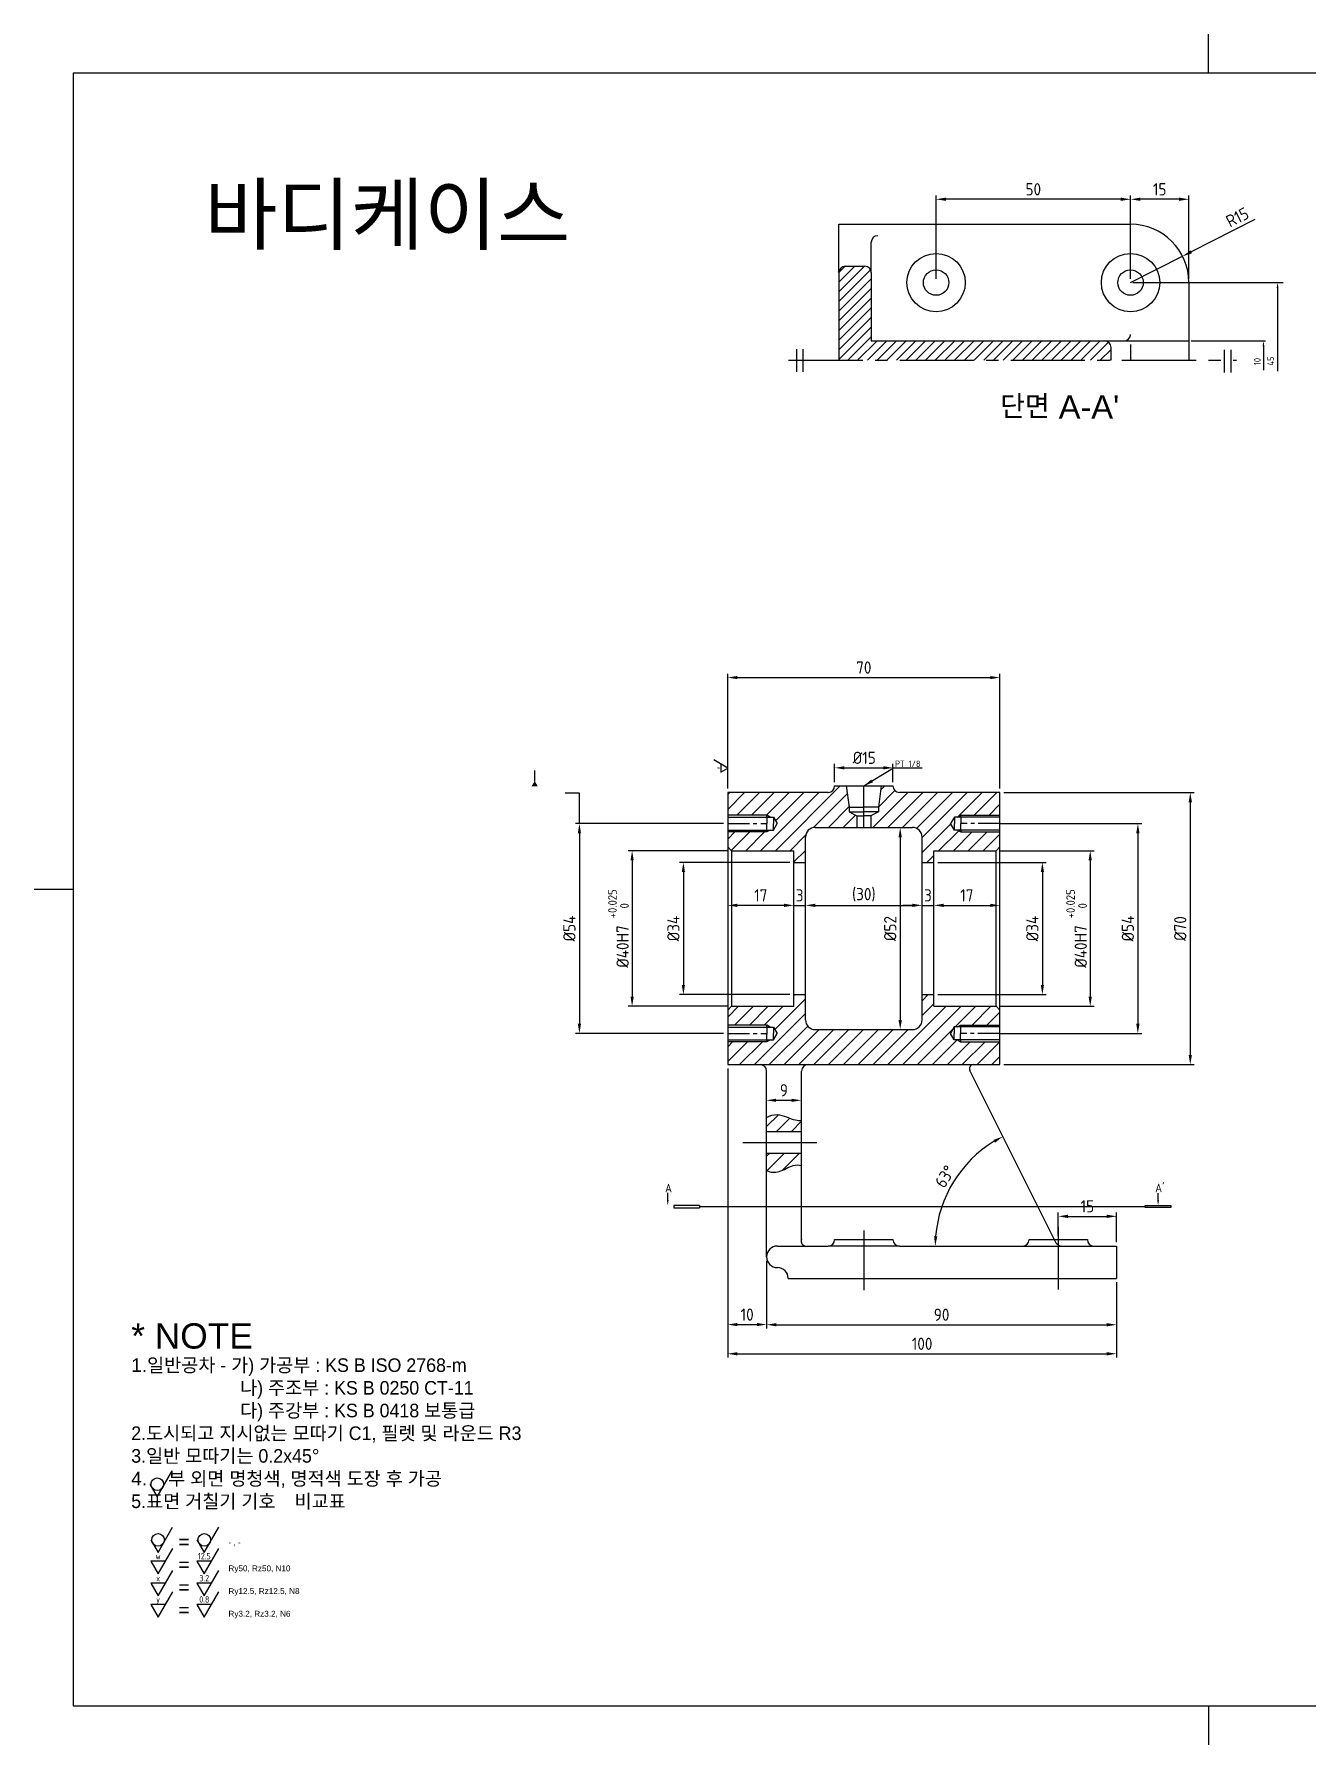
# Model space of a CAD drawing. Header units: millimetres. Extents: x 0 to 1832, y -442 to 895.
# Drawn here: x 0 to 327.3, y 0 to 440 of the extents above; entities that cross this region are included whole.
import ezdxf
from ezdxf.enums import TextEntityAlignment as Align

# ---------------------------------------------------------------- set-up
doc = ezdxf.new("R2010")
doc.units = ezdxf.units.MM
doc.linetypes.add('CENTER', pattern=[50.8, 31.75, -6.35, 6.35, -6.35])
doc.linetypes.add('CENTER2', pattern=[28.575, 19.05, -3.175, 3.175, -3.175])
for name, color, linetype in [('1점쇄선', 1, 'CENTER'), ('가는선', 1, 'Continuous'), ('문자', 2, 'Continuous'), ('외형선', 3, 'Continuous'), ('윤곽선', 4, 'Continuous'), ('중심선', 1, 'CENTER2'), ('치수문자', 2, 'Continuous')]:
    doc.layers.add(name, color=color, linetype=linetype)
doc.styles.add('Annotative', font='arial.ttf')
doc.styles.get("Standard").update_dxf_attribs({"font": 'ISOCP.SHX', "bigfont": 'WHGTXT.SHX'})
doc.dimstyles.new('KS', dxfattribs={"dimtxt": 3.15, "dimasz": 2.5, "dimexe": 1, "dimexo": 1, "dimgap": 1, "dimtad": 1, "dimzin": 12, "dimdsep": 46, "dimtxsty": 'Standard', "dimcen": 0, "dimclrd": 1, "dimclre": 1, "dimclrt": 2, "dimadec": 0, "dimazin": 0, "dimtfac": 1, "dimtmove": 0, "dimatfit": 3, "dimfxl": 1, "dimarcsym": 0})

# ---------------------------------------------------------------- blocks, each defined once
blk = doc.blocks.new('*D164')
at = {"layer": 'Defpoints', "color": 0, "transparency": 16777216}
for p in [(295.34, 382.89), (281.96, 376.12)]:
    blk.add_point(p, dxfattribs=at)
at = {"layer": '외형선', "color": 1, "linetype": 'ByBlock', "lineweight": -2, "transparency": 16777216}
for p, q in [((313.95, 392.3), (297.57, 384.02)), ((281.96, 376.12), (295.34, 382.89))]:
    blk.add_line(p, q, dxfattribs=at)
at = {"layer": '외형선', "color": 1, "transparency": 16777216}
blk.add_solid([(297.39, 384.39), (297.76, 383.65), (295.34, 382.89)], dxfattribs=at)
at = {"layer": '외형선', "color": 2, "transparency": 16777216, "insert": (309.44, 392.91), "char_height": 3.15, "attachment_point": 5, "rotation": 26.8427}
blk.add_mtext('R15', dxfattribs=at)
blk = doc.blocks.new('_DotSmall')
at = {"color": 0, "linetype": 'ByBlock', "const_width": 0.5}
blk.add_lwpolyline([(-0.0625, 0, 1), (0.0625, 0, 1)], format="xyb", close=True, dxfattribs=at)
blk = doc.blocks.new('*D165')
at = {"layer": 'Defpoints', "color": 0, "transparency": 16777216}
for p in [(281.96, 397.54), (281.96, 376.12), (296.96, 376.12)]:
    blk.add_point(p, dxfattribs=at)
at = {"layer": '외형선', "color": 1, "linetype": 'ByBlock', "lineweight": -2, "transparency": 16777216}
for p, q in [((281.96, 377.12), (281.96, 398.54)), ((294.46, 397.54), (284.46, 397.54)), ((296.96, 377.12), (296.96, 398.54))]:
    blk.add_line(p, q, dxfattribs=at)
at = {"layer": '외형선', "color": 1, "transparency": 16777216}
for points in [[(284.46, 397.96), (284.46, 397.13), (281.96, 397.54)], [(294.46, 397.96), (294.46, 397.13), (296.96, 397.54)]]:
    blk.add_solid(points, dxfattribs=at)
at = {"layer": '외형선', "color": 2, "transparency": 16777216, "insert": (289.46, 400.12), "char_height": 3.15, "attachment_point": 5}
blk.add_mtext('15', dxfattribs=at)
blk = doc.blocks.new('*D166')
at = {"layer": 'Defpoints', "color": 0, "transparency": 16777216}
for p in [(231.96, 397.54), (231.96, 376.12), (281.96, 376.12)]:
    blk.add_point(p, dxfattribs=at)
at = {"layer": '외형선', "color": 1, "linetype": 'ByBlock', "lineweight": -2, "transparency": 16777216}
for p, q in [((231.96, 377.12), (231.96, 398.54)), ((279.46, 397.54), (234.46, 397.54)), ((281.96, 377.12), (281.96, 398.54))]:
    blk.add_line(p, q, dxfattribs=at)
at = {"layer": '외형선', "color": 1, "transparency": 16777216}
for points in [[(234.46, 397.96), (234.46, 397.13), (231.96, 397.54)], [(279.46, 397.96), (279.46, 397.13), (281.96, 397.54)]]:
    blk.add_solid(points, dxfattribs=at)
at = {"layer": '외형선', "color": 2, "transparency": 16777216, "insert": (256.96, 400.12), "char_height": 3.15, "attachment_point": 5}
blk.add_mtext('50', dxfattribs=at)
blk = doc.blocks.new('표면거칠기2')
at = {"layer": '외형선'}
for p, q in [((32.3, 238.6), (47.3, 264.6)), ((24.8, 251.6), (32.3, 238.6))]:
    blk.add_line(p, q, dxfattribs=at)
blk.add_circle((32.3, 251.6), 6.5, dxfattribs=at)
blk = doc.blocks.new('표면거칠기')
at = {"layer": '외형선'}
for p, q in [((7.5, 0), (-7.5, 0)), ((-7.5, 0), (0, -13)), ((0, -13), (15, 13))]:
    blk.add_line(p, q, dxfattribs=at)
blk.add_attdef('표면거칠기', text='', height=6.5).set_placement((0, 0), align=Align.BOTTOM_CENTER)
blk = doc.blocks.new('*D259')
at = {"layer": 'Defpoints', "color": 0, "transparency": 16777216}
for p in [(198.36, 215.92), (228.36, 215.92), (228.36, 215.92)]:
    blk.add_point(p, dxfattribs=at)
at = {"layer": '가는선', "color": 1, "linetype": 'ByBlock', "lineweight": -2, "transparency": 16777216}
blk.add_line((200.86, 215.92), (225.86, 215.92), dxfattribs=at)
at = {"layer": '가는선', "color": 1, "transparency": 16777216}
for points in [[(200.86, 216.34), (200.86, 215.51), (198.36, 215.92)], [(225.86, 216.34), (225.86, 215.51), (228.36, 215.92)]]:
    blk.add_solid(points, dxfattribs=at)
at = {"layer": '가는선', "color": 2, "transparency": 16777216, "insert": (213.36, 218.65), "char_height": 3.15, "attachment_point": 5}
blk.add_mtext('(30)', dxfattribs=at)
blk = doc.blocks.new('*D261')
at = {"layer": 'Defpoints', "color": 0, "transparency": 16777216}
for p in [(231.36, 215.92), (248.36, 215.92), (248.36, 215.92)]:
    blk.add_point(p, dxfattribs=at)
at = {"layer": '가는선', "color": 1, "linetype": 'ByBlock', "lineweight": -2, "transparency": 16777216}
blk.add_line((233.86, 215.92), (245.86, 215.92), dxfattribs=at)
at = {"layer": '가는선', "color": 1, "transparency": 16777216}
for points in [[(233.86, 216.34), (233.86, 215.51), (231.36, 215.92)], [(245.86, 216.34), (245.86, 215.51), (248.36, 215.92)]]:
    blk.add_solid(points, dxfattribs=at)
at = {"layer": '가는선', "color": 2, "transparency": 16777216, "insert": (239.86, 218.5), "char_height": 3.15, "attachment_point": 5}
blk.add_mtext('17', dxfattribs=at)
blk = doc.blocks.new('*D263')
at = {"layer": 'Defpoints', "color": 0, "transparency": 16777216}
for p in [(178.36, 215.92), (178.36, 215.92), (195.36, 215.51)]:
    blk.add_point(p, dxfattribs=at)
at = {"layer": '가는선', "color": 1, "linetype": 'ByBlock', "lineweight": -2, "transparency": 16777216}
for p, q in [((192.86, 215.92), (180.86, 215.92)), ((195.36, 216.51), (195.36, 216.92))]:
    blk.add_line(p, q, dxfattribs=at)
at = {"layer": '가는선', "color": 1, "transparency": 16777216}
for points in [[(180.86, 216.34), (180.86, 215.51), (178.36, 215.92)], [(192.86, 216.34), (192.86, 215.51), (195.36, 215.92)]]:
    blk.add_solid(points, dxfattribs=at)
at = {"layer": '가는선', "color": 2, "transparency": 16777216, "insert": (186.86, 218.5), "char_height": 3.15, "attachment_point": 5}
blk.add_mtext('17', dxfattribs=at)
blk = doc.blocks.new('*D264')
at = {"layer": 'Defpoints', "color": 0, "transparency": 16777216}
for p in [(195.36, 215.92), (198.36, 215.92), (198.36, 215.35)]:
    blk.add_point(p, dxfattribs=at)
at = {"layer": '가는선', "color": 1, "linetype": 'ByBlock', "lineweight": -2, "transparency": 16777216}
for p, q in [((192.86, 215.92), (190.36, 215.92)), ((195.36, 215.92), (198.36, 215.92)), ((198.36, 216.35), (198.36, 216.92)), ((200.86, 215.92), (203.36, 215.92))]:
    blk.add_line(p, q, dxfattribs=at)
at = {"layer": '가는선', "color": 1, "transparency": 16777216}
for points in [[(192.86, 216.34), (192.86, 215.51), (195.36, 215.92)], [(200.86, 216.34), (200.86, 215.51), (198.36, 215.92)]]:
    blk.add_solid(points, dxfattribs=at)
at = {"layer": '가는선', "color": 2, "transparency": 16777216, "insert": (196.86, 218.5), "char_height": 3.15, "attachment_point": 5}
blk.add_mtext('3', dxfattribs=at)
blk = doc.blocks.new('*D265')
at = {"layer": 'Defpoints', "color": 0, "transparency": 16777216}
for p in [(228.36, 215.92), (231.36, 215.92), (231.36, 215.92)]:
    blk.add_point(p, dxfattribs=at)
at = {"layer": '가는선', "color": 1, "linetype": 'ByBlock', "lineweight": -2, "transparency": 16777216}
for p, q in [((225.86, 215.92), (223.36, 215.92)), ((228.36, 215.92), (231.36, 215.92)), ((233.86, 215.92), (236.36, 215.92))]:
    blk.add_line(p, q, dxfattribs=at)
at = {"layer": '가는선', "color": 1, "transparency": 16777216}
for points in [[(225.86, 216.34), (225.86, 215.51), (228.36, 215.92)], [(233.86, 216.34), (233.86, 215.51), (231.36, 215.92)]]:
    blk.add_solid(points, dxfattribs=at)
at = {"layer": '가는선', "color": 2, "transparency": 16777216, "insert": (229.86, 218.5), "char_height": 3.15, "attachment_point": 5}
blk.add_mtext('3', dxfattribs=at)
blk = doc.blocks.new('*D267')
at = {"layer": 'Defpoints', "color": 0, "transparency": 16777216}
for p in [(222.72, 235.96), (222.72, 183.96), (222.72, 183.96)]:
    blk.add_point(p, dxfattribs=at)
at = {"layer": '가는선', "color": 1, "linetype": 'ByBlock', "lineweight": -2, "transparency": 16777216}
blk.add_line((222.72, 233.46), (222.72, 186.46), dxfattribs=at)
at = {"layer": '가는선', "color": 1, "transparency": 16777216}
for points in [[(222.3, 233.46), (223.14, 233.46), (222.72, 235.96)], [(222.3, 186.46), (223.14, 186.46), (222.72, 183.96)]]:
    blk.add_solid(points, dxfattribs=at)
at = {"layer": '가는선', "color": 2, "transparency": 16777216, "insert": (220.15, 209.96), "char_height": 3.15, "attachment_point": 5, "rotation": 90}
blk.add_mtext('%%C52', dxfattribs=at)
blk = doc.blocks.new('*D268')
at = {"layer": 'Defpoints', "color": 0, "transparency": 16777216}
for p in [(231.36, 226.96), (231.36, 192.96), (259.29, 192.96)]:
    blk.add_point(p, dxfattribs=at)
at = {"layer": '가는선', "color": 1, "linetype": 'ByBlock', "lineweight": -2, "transparency": 16777216}
for p, q in [((232.36, 226.96), (260.29, 226.96)), ((259.29, 224.46), (259.29, 195.46)), ((232.36, 192.96), (260.29, 192.96))]:
    blk.add_line(p, q, dxfattribs=at)
at = {"layer": '가는선', "color": 1, "transparency": 16777216}
for points in [[(258.87, 224.46), (259.71, 224.46), (259.29, 226.96)], [(258.87, 195.46), (259.71, 195.46), (259.29, 192.96)]]:
    blk.add_solid(points, dxfattribs=at)
at = {"layer": '가는선', "color": 2, "transparency": 16777216, "insert": (256.71, 209.96), "char_height": 3.15, "attachment_point": 5, "rotation": 90}
blk.add_mtext('%%C34', dxfattribs=at)
blk = doc.blocks.new('*D269')
at = {"layer": 'Defpoints', "color": 0, "transparency": 16777216}
for p in [(247.36, 229.96), (247.36, 189.96), (271.59, 189.96)]:
    blk.add_point(p, dxfattribs=at)
at = {"layer": '가는선', "color": 1, "linetype": 'ByBlock', "lineweight": -2, "transparency": 16777216}
for p, q in [((248.36, 229.96), (272.59, 229.96)), ((271.59, 227.46), (271.59, 192.46)), ((248.36, 189.96), (272.59, 189.96))]:
    blk.add_line(p, q, dxfattribs=at)
at = {"layer": '가는선', "color": 1, "transparency": 16777216}
for points in [[(271.17, 227.46), (272.01, 227.46), (271.59, 229.96)], [(271.17, 192.46), (272.01, 192.46), (271.59, 189.96)]]:
    blk.add_solid(points, dxfattribs=at)
at = {"layer": '가는선', "color": 2, "transparency": 16777216, "insert": (268.08, 209.96), "char_height": 3.15, "attachment_point": 5, "rotation": 90}
blk.add_mtext('%%C40H7 {\\H0.7x;\\S+0.025^   0;} ', dxfattribs=at)
blk = doc.blocks.new('*D270')
at = {"layer": 'Defpoints', "color": 0, "transparency": 16777216}
for p in [(247.36, 236.96), (247.36, 182.96), (283.85, 182.96)]:
    blk.add_point(p, dxfattribs=at)
at = {"layer": '가는선', "color": 1, "linetype": 'ByBlock', "lineweight": -2, "transparency": 16777216}
for p, q in [((248.36, 236.96), (284.85, 236.96)), ((283.85, 234.46), (283.85, 185.46)), ((248.36, 182.96), (284.85, 182.96))]:
    blk.add_line(p, q, dxfattribs=at)
at = {"layer": '가는선', "color": 1, "transparency": 16777216}
for points in [[(283.43, 234.46), (284.27, 234.46), (283.85, 236.96)], [(283.43, 185.46), (284.27, 185.46), (283.85, 182.96)]]:
    blk.add_solid(points, dxfattribs=at)
at = {"layer": '가는선', "color": 2, "transparency": 16777216, "insert": (281.27, 209.96), "char_height": 3.15, "attachment_point": 5, "rotation": 90}
blk.add_mtext('%%C54', dxfattribs=at)
blk = doc.blocks.new('*D271')
at = {"layer": 'Defpoints', "color": 0, "transparency": 16777216}
for p in [(248.36, 244.96), (248.36, 174.96), (297.33, 174.96)]:
    blk.add_point(p, dxfattribs=at)
at = {"layer": '가는선', "color": 1, "linetype": 'ByBlock', "lineweight": -2, "transparency": 16777216}
for p, q in [((249.36, 244.96), (298.33, 244.96)), ((297.33, 242.46), (297.33, 177.46)), ((249.36, 174.96), (298.33, 174.96))]:
    blk.add_line(p, q, dxfattribs=at)
at = {"layer": '가는선', "color": 1, "transparency": 16777216}
for points in [[(296.91, 242.46), (297.75, 242.46), (297.33, 244.96)], [(296.91, 177.46), (297.75, 177.46), (297.33, 174.96)]]:
    blk.add_solid(points, dxfattribs=at)
at = {"layer": '가는선', "color": 2, "transparency": 16777216, "insert": (294.75, 209.96), "char_height": 3.15, "attachment_point": 5, "rotation": 90}
blk.add_mtext('%%C70', dxfattribs=at)
blk = doc.blocks.new('*D274')
at = {"layer": 'Defpoints', "color": 0, "transparency": 16777216}
for p in [(178.36, 174.96), (278.36, 119.96), (278.36, 100.58)]:
    blk.add_point(p, dxfattribs=at)
at = {"layer": '외형선', "color": 1, "linetype": 'ByBlock', "lineweight": -2, "transparency": 16777216}
for p, q in [((178.36, 173.96), (178.36, 99.58)), ((278.36, 118.96), (278.36, 99.58)), ((180.86, 100.58), (275.86, 100.58))]:
    blk.add_line(p, q, dxfattribs=at)
at = {"layer": '외형선', "color": 1, "transparency": 16777216}
for points in [[(180.86, 101), (180.86, 100.16), (178.36, 100.58)], [(275.86, 101), (275.86, 100.16), (278.36, 100.58)]]:
    blk.add_solid(points, dxfattribs=at)
at = {"layer": '외형선', "color": 2, "transparency": 16777216, "insert": (228.36, 103.15), "char_height": 3.15, "attachment_point": 5}
blk.add_mtext('100', dxfattribs=at)
blk = doc.blocks.new('*D275')
at = {"layer": 'Defpoints', "color": 0, "transparency": 16777216}
for p in [(178.36, 174.96), (188.36, 125.52), (188.36, 108.09)]:
    blk.add_point(p, dxfattribs=at)
at = {"layer": '외형선', "color": 1, "linetype": 'ByBlock', "lineweight": -2, "transparency": 16777216}
for p, q in [((178.36, 173.96), (178.36, 107.09)), ((188.36, 124.52), (188.36, 107.09)), ((180.86, 108.09), (185.86, 108.09))]:
    blk.add_line(p, q, dxfattribs=at)
at = {"layer": '외형선', "color": 1, "transparency": 16777216}
for points in [[(180.86, 108.51), (180.86, 107.67), (178.36, 108.09)], [(185.86, 108.51), (185.86, 107.67), (188.36, 108.09)]]:
    blk.add_solid(points, dxfattribs=at)
at = {"layer": '외형선', "color": 2, "transparency": 16777216, "insert": (183.36, 110.66), "char_height": 3.15, "attachment_point": 5}
blk.add_mtext('10', dxfattribs=at)
blk = doc.blocks.new('*D276')
at = {"layer": 'Defpoints', "color": 0, "transparency": 16777216}
for p in [(243.47, 167.62), (239.91, 149.46), (222.53, 128.29), (262.87, 129.05), (264.26, 128.29)]:
    blk.add_point(p, dxfattribs=at)
at = {"layer": '외형선', "color": 1, "linetype": 'ByBlock', "lineweight": -2, "transparency": 16777216}
blk.add_arc((263.25, 128.29), 31.51, 121.2531, 175.4525, dxfattribs=at)
at = {"layer": '외형선', "color": 1, "transparency": 16777216}
for points in [[(246.7, 155.59), (247.1, 154.86), (249.09, 156.44)], [(232.26, 130.77), (231.42, 130.81), (231.74, 128.29)]]:
    blk.add_solid(points, dxfattribs=at)
at = {"layer": '외형선', "color": 2, "transparency": 16777216, "insert": (234.23, 146.18), "char_height": 3.15, "attachment_point": 5, "rotation": 58.3528}
blk.add_mtext('63°', dxfattribs=at)
blk = doc.blocks.new('*D277')
at = {"layer": 'Defpoints', "color": 0, "transparency": 16777216}
for p in [(278.36, 135.93), (263.36, 129.96), (278.36, 128.29)]:
    blk.add_point(p, dxfattribs=at)
at = {"layer": '외형선', "color": 1, "linetype": 'ByBlock', "lineweight": -2, "transparency": 16777216}
for p, q in [((263.36, 130.96), (263.36, 136.93)), ((278.36, 129.29), (278.36, 136.93)), ((265.86, 135.93), (275.86, 135.93))]:
    blk.add_line(p, q, dxfattribs=at)
at = {"layer": '외형선', "color": 1, "transparency": 16777216}
for points in [[(265.86, 136.35), (265.86, 135.51), (263.36, 135.93)], [(275.86, 136.35), (275.86, 135.51), (278.36, 135.93)]]:
    blk.add_solid(points, dxfattribs=at)
at = {"layer": '외형선', "color": 2, "transparency": 16777216, "insert": (270.86, 138.51), "char_height": 3.15, "attachment_point": 5}
blk.add_mtext('15', dxfattribs=at)
blk = doc.blocks.new('*D273')
at = {"layer": 'Defpoints', "color": 0, "transparency": 16777216}
for p in [(188.31, 165.77), (197.31, 165.77), (197.31, 165.77)]:
    blk.add_point(p, dxfattribs=at)
at = {"layer": '외형선', "color": 1, "linetype": 'ByBlock', "lineweight": -2, "transparency": 16777216}
blk.add_line((190.81, 165.77), (194.81, 165.77), dxfattribs=at)
at = {"layer": '외형선', "color": 1, "transparency": 16777216}
for points in [[(190.81, 166.19), (190.81, 165.36), (188.31, 165.77)], [(194.81, 166.19), (194.81, 165.36), (197.31, 165.77)]]:
    blk.add_solid(points, dxfattribs=at)
at = {"layer": '외형선', "color": 2, "transparency": 16777216, "insert": (192.81, 168.35), "char_height": 3.15, "attachment_point": 5}
blk.add_mtext('9', dxfattribs=at)
blk = doc.blocks.new('*D278')
at = {"layer": 'Defpoints', "color": 0, "transparency": 16777216}
for p in [(188.36, 125.52), (278.36, 119.96), (278.36, 108.05)]:
    blk.add_point(p, dxfattribs=at)
at = {"layer": '외형선', "color": 1, "linetype": 'ByBlock', "lineweight": -2, "transparency": 16777216}
for p, q in [((188.36, 124.52), (188.36, 107.05)), ((278.36, 118.96), (278.36, 107.05)), ((190.86, 108.05), (275.86, 108.05))]:
    blk.add_line(p, q, dxfattribs=at)
at = {"layer": '외형선', "color": 1, "transparency": 16777216}
for points in [[(190.86, 108.46), (190.86, 107.63), (188.36, 108.05)], [(275.86, 108.46), (275.86, 107.63), (278.36, 108.05)]]:
    blk.add_solid(points, dxfattribs=at)
at = {"layer": '외형선', "color": 2, "transparency": 16777216, "insert": (233.36, 110.62), "char_height": 3.15, "attachment_point": 5}
blk.add_mtext('90', dxfattribs=at)
blk = doc.blocks.new('*D284')
at = {"layer": 'Defpoints', "color": 0, "transparency": 16777216}
for p in [(220.86, 251.29), (205.86, 246.63), (220.86, 246.63)]:
    blk.add_point(p, dxfattribs=at)
at = {"layer": '외형선', "color": 1, "linetype": 'ByBlock', "lineweight": -2, "transparency": 16777216}
for p, q in [((205.86, 247.63), (205.86, 252.29)), ((208.36, 251.29), (218.36, 251.29)), ((220.86, 247.63), (220.86, 252.29))]:
    blk.add_line(p, q, dxfattribs=at)
at = {"layer": '외형선', "color": 1, "transparency": 16777216}
for points in [[(208.36, 251.71), (208.36, 250.88), (205.86, 251.29)], [(218.36, 251.71), (218.36, 250.88), (220.86, 251.29)]]:
    blk.add_solid(points, dxfattribs=at)
at = {"layer": '외형선', "color": 2, "transparency": 16777216, "insert": (213.48, 253.87), "char_height": 3.15, "attachment_point": 5}
blk.add_mtext('%%C15', dxfattribs=at)
blk = doc.blocks.new('*D285')
at = {"layer": 'Defpoints', "color": 0, "transparency": 16777216}
for p in [(248.36, 274.51), (178.36, 244.96), (248.36, 244.96)]:
    blk.add_point(p, dxfattribs=at)
at = {"layer": '외형선', "color": 1, "linetype": 'ByBlock', "lineweight": -2, "transparency": 16777216}
for p, q in [((178.36, 245.96), (178.36, 275.51)), ((180.86, 274.51), (245.86, 274.51)), ((248.36, 245.96), (248.36, 275.51))]:
    blk.add_line(p, q, dxfattribs=at)
at = {"layer": '외형선', "color": 1, "transparency": 16777216}
for points in [[(180.86, 274.93), (180.86, 274.1), (178.36, 274.51)], [(245.86, 274.93), (245.86, 274.1), (248.36, 274.51)]]:
    blk.add_solid(points, dxfattribs=at)
at = {"layer": '외형선', "color": 2, "transparency": 16777216, "insert": (213.36, 277.09), "char_height": 3.15, "attachment_point": 5}
blk.add_mtext('70', dxfattribs=at)
blk = doc.blocks.new('*D286')
at = {"layer": 'Defpoints', "color": 0, "transparency": 16777216}
for p in [(195.36, 226.96), (166.96, 192.96), (195.36, 192.96)]:
    blk.add_point(p, dxfattribs=at)
at = {"layer": '외형선', "color": 1, "linetype": 'ByBlock', "lineweight": -2, "transparency": 16777216}
for p, q in [((194.36, 226.96), (165.96, 226.96)), ((166.96, 224.46), (166.96, 195.46)), ((194.36, 192.96), (165.96, 192.96))]:
    blk.add_line(p, q, dxfattribs=at)
at = {"layer": '외형선', "color": 1, "transparency": 16777216}
for points in [[(166.54, 224.46), (167.38, 224.46), (166.96, 226.96)], [(166.54, 195.46), (167.38, 195.46), (166.96, 192.96)]]:
    blk.add_solid(points, dxfattribs=at)
at = {"layer": '외형선', "color": 2, "transparency": 16777216, "insert": (164.39, 209.96), "char_height": 3.15, "attachment_point": 5, "rotation": 90}
blk.add_mtext('%%C34', dxfattribs=at)
blk = doc.blocks.new('*D287')
at = {"layer": 'Defpoints', "color": 0, "transparency": 16777216}
for p in [(179.36, 229.96), (153.77, 189.96), (179.36, 189.96)]:
    blk.add_point(p, dxfattribs=at)
at = {"layer": '외형선', "color": 1, "linetype": 'ByBlock', "lineweight": -2, "transparency": 16777216}
for p, q in [((178.36, 229.96), (152.77, 229.96)), ((153.77, 227.46), (153.77, 192.46)), ((178.36, 189.96), (152.77, 189.96))]:
    blk.add_line(p, q, dxfattribs=at)
at = {"layer": '외형선', "color": 1, "transparency": 16777216}
for points in [[(153.35, 227.46), (154.19, 227.46), (153.77, 229.96)], [(153.35, 192.46), (154.19, 192.46), (153.77, 189.96)]]:
    blk.add_solid(points, dxfattribs=at)
at = {"layer": '외형선', "color": 2, "transparency": 16777216, "insert": (150.26, 209.96), "char_height": 3.15, "attachment_point": 5, "rotation": 90}
blk.add_mtext('%%C40H7 {\\H0.7x;\\S+0.025^   0;\\H1.42857x; }', dxfattribs=at)
blk = doc.blocks.new('*U288')
at = {"layer": '1점쇄선', "color": 0, "linetype": 'CENTER2', "ltscale": 0.3, "transparency": 16777216}
blk.add_line((-5.14, 0), (5.14, 0), dxfattribs=at)
blk = doc.blocks.new('*U289')
at = {"layer": '1점쇄선', "color": 0, "linetype": 'CENTER2', "ltscale": 0.3, "transparency": 16777216}
blk.add_line((-5.14, 0), (5.14, 0), dxfattribs=at)
blk = doc.blocks.new('*U290')
at = {"layer": '1점쇄선', "color": 0, "linetype": 'CENTER2', "ltscale": 0.3, "transparency": 16777216}
blk.add_line((5.14, 0), (-5.14, 0), dxfattribs=at)
blk = doc.blocks.new('*U292')
at = {"layer": '1점쇄선', "color": 0, "linetype": 'CENTER2', "ltscale": 0.3, "transparency": 16777216}
blk.add_line((5.14, 0), (-5.14, 0), dxfattribs=at)
blk = doc.blocks.new('_DatumFilled')
at = {"color": 0, "linetype": 'ByBlock'}
blk.add_solid([(0, 0.58), (-1, 0), (0, -0.58)], dxfattribs=at)
blk = doc.blocks.new('*D295')
at = {"layer": 'Defpoints', "color": 0, "transparency": 16777216}
for p in [(178.26, 236.96), (140.22, 182.96), (178.26, 182.96)]:
    blk.add_point(p, dxfattribs=at)
at = {"layer": '외형선', "color": 1, "linetype": 'ByBlock', "lineweight": -2, "transparency": 16777216}
for p, q in [((177.26, 236.96), (139.22, 236.96)), ((140.22, 234.46), (140.22, 185.46)), ((177.26, 182.96), (139.22, 182.96))]:
    blk.add_line(p, q, dxfattribs=at)
at = {"layer": '외형선', "color": 1, "transparency": 16777216}
for points in [[(139.8, 234.46), (140.63, 234.46), (140.22, 236.96)], [(139.8, 185.46), (140.63, 185.46), (140.22, 182.96)]]:
    blk.add_solid(points, dxfattribs=at)
at = {"layer": '외형선', "color": 2, "transparency": 16777216, "insert": (137.64, 209.96), "char_height": 3.15, "attachment_point": 5, "rotation": 90}
blk.add_mtext('%%C54', dxfattribs=at)

msp = doc.modelspace()

# ---------------------------------------------------------------- hatches: boundary and pattern name
at = {"layer": '외형선'}
h = msp.add_hatch(dxfattribs=at)
h.set_pattern_fill('ANSI31', color=1, scale=0.555556)
h.set_pattern_definition([(45, (81.6156, 156.1076), (-1.247258, 1.247258), [])])
h.paths.add_polyline_path([(206.959, 356.116), (276.943, 356.116), (276.943, 359.449, 0.4142136), (275.276, 361.116), (215.293, 361.116), (215.293, 378.668, 0.4142136), (213.626, 380.335), (208.626, 380.335, 0.4142136), (206.959, 378.668)])
h = msp.add_hatch(dxfattribs=at)
h.set_pattern_fill('ANSI31', color=1, scale=0.85)
h.set_pattern_definition([(45, (-83.6077, 9.1721), (-1.908304, 1.908304), [])])
h.paths.add_polyline_path([(200.86, 235.96), (211.539, 235.96), (211.539, 238.974), (209.62, 239.974), (209.62, 241.157), (208.865, 246.626), (205.86, 246.626, -0.4142136), (204.194, 244.96), (178.36, 244.96), (178.36, 239.108), (188.433, 239.108), (189.266, 238.626), (190.099, 238.626), (191.062, 236.96), (190.099, 235.293), (189.266, 235.293), (188.433, 234.812), (178.36, 234.812), (178.36, 230.96), (179.36, 229.96), (195.36, 229.96), (195.36, 226.96), (198.36, 226.96), (198.36, 233.46, -0.4142136)])
h.paths.add_polyline_path([(235.683, 236.96), (236.645, 238.626), (237.478, 238.626), (238.312, 239.108), (248.36, 239.108), (248.36, 244.96), (222.527, 244.96, -0.4142136), (220.86, 246.626), (217.856, 246.626), (217.101, 241.157), (217.101, 239.974), (215.182, 238.974), (215.182, 235.96), (225.86, 235.96, -0.4142136), (228.36, 233.46), (228.36, 226.96), (231.36, 226.96), (231.36, 229.96), (247.36, 229.96), (248.36, 230.96), (248.36, 234.812), (238.312, 234.812), (237.478, 235.293), (236.645, 235.293)])
h.paths.add_polyline_path([(200.86, 183.96, -0.4142136), (198.36, 186.46), (198.36, 192.96), (195.36, 192.96), (195.36, 189.96), (179.36, 189.96), (178.36, 188.96), (178.36, 185.108), (188.437, 185.108), (189.27, 184.626), (190.103, 184.626), (191.066, 182.96), (190.103, 181.293), (189.27, 181.293), (188.437, 180.812), (178.36, 180.812), (178.36, 174.96), (248.36, 174.96), (248.36, 180.831), (238.268, 180.831), (237.435, 181.312), (236.601, 181.312), (235.639, 182.978), (236.601, 184.645), (237.435, 184.645), (238.268, 185.126), (248.36, 185.126), (248.36, 188.96), (247.36, 189.96), (231.36, 189.96), (231.36, 192.96), (228.36, 192.96), (228.36, 186.46, -0.4142136), (225.86, 183.96)])
edge = h.paths.add_edge_path()
edge.add_line((188.36, 152.182), (188.36, 147.626))
edge.add_spline(control_points=[(188.36, 147.626), (189.434, 147.283), (191.617, 146.951), (194.84, 149.295), (196.637, 149.182), (197.364, 148.986)], knot_values=[3.5650218, 3.5650218, 3.5650218, 3.5650218, 9.35333, 15.6162507, 19.7168328, 19.7168328, 19.7168328, 19.7168328], degree=3, periodic=0)
edge.add_line((197.364, 148.986), (197.364, 152.182))
edge.add_line((197.364, 152.182), (188.36, 152.182))
edge = h.paths.add_edge_path()
edge.add_line((197.364, 157.738), (197.364, 160.628))
edge.add_spline(control_points=[(197.364, 160.628), (196.844, 160.585), (194.916, 160.658), (191.476, 162.675), (189.25, 161.81), (188.36, 161.314)], knot_values=[3.0681972, 3.0681972, 3.0681972, 3.0681972, 5.9193506, 13.7174043, 18.9304192, 18.9304192, 18.9304192, 18.9304192], degree=3, periodic=0)
edge.add_line((188.36, 161.314), (188.36, 157.738))
edge.add_line((188.36, 157.738), (197.364, 157.738))

# ---------------------------------------------------------------- linework, layer by layer
at = {"layer": '가는선'}
for p, q in [((196.041, 358.984), (196.041, 353.114)), ((197.707, 358.984), (197.707, 353.114)), ((306.076, 358.841), (306.076, 352.971)), ((307.742, 358.841), (307.742, 352.971)), ((128.719, 247.906), (128.719, 250.574)), ((213.36, 235.96), (213.36, 246.626)), ((213.36, 235.96), (213.36, 246.626)), ((188.433, 239.108), (178.384, 239.108)), ((189.266, 238.626), (188.433, 239.108)), ((209.62, 241.157), (209.62, 239.974)), ((209.62, 239.974), (213.36, 239.974)), ((209.62, 239.974), (211.539, 238.974)), ((211.539, 238.974), (213.36, 238.974)), ((211.539, 238.974), (211.539, 235.96)), ((217.101, 239.974), (213.36, 239.974)), ((215.182, 238.974), (213.36, 238.974)), ((217.101, 239.974), (215.182, 238.974)), ((215.182, 238.974), (215.182, 235.96)), ((217.101, 241.157), (217.101, 239.974)), ((237.478, 238.626), (238.312, 239.108)), ((238.312, 239.108), (248.36, 239.108)), ((188.433, 234.812), (178.384, 234.812)), ((189.266, 235.293), (188.433, 234.812)), ((237.478, 235.293), (238.312, 234.812)), ((238.312, 234.812), (248.36, 234.812)), ((188.437, 185.108), (178.388, 185.108)), ((189.27, 184.626), (188.437, 185.108)), ((237.435, 184.645), (238.268, 185.126)), ((238.268, 185.126), (248.317, 185.126)), ((188.437, 180.812), (178.388, 180.812)), ((189.27, 181.293), (188.437, 180.812)), ((237.435, 181.312), (238.268, 180.831)), ((238.268, 180.831), (248.317, 180.831)), ((162.939, 140.135), (162.939, 141.953)), ((289.044, 140.108), (289.044, 141.925)), ((171.146, 138.698), (164.518, 138.698)), ((164.518, 138.698), (164.518, 138.142)), ((164.518, 138.142), (171.146, 138.142)), ((171.146, 138.698), (171.146, 138.142)), ((171.146, 138.42), (285.73, 138.42)), ((285.73, 138.42), (285.73, 138.719)), ((285.73, 138.719), (292.357, 138.719)), ((285.73, 138.163), (285.73, 138.42)), ((292.357, 138.163), (285.73, 138.163)), ((292.357, 138.719), (292.357, 138.163))]:
    msp.add_line(p, q, dxfattribs=at)
for points, knots in [([(188.36, 161.314), (189.25, 161.81), (191.476, 162.675), (194.916, 160.658), (196.844, 160.585), (197.364, 160.628)], [3.0681972, 3.0681972, 3.0681972, 3.0681972, 8.2812121, 16.0792658, 18.9304192, 18.9304192, 18.9304192, 18.9304192]), ([(188.36, 147.626), (189.434, 147.283), (191.617, 146.951), (194.84, 149.295), (196.637, 149.182), (197.364, 148.986)], [3.5650218, 3.5650218, 3.5650218, 3.5650218, 9.35333, 15.6162507, 19.7168328, 19.7168328, 19.7168328, 19.7168328])]:
    msp.add_open_spline(points, degree=3, knots=knots, dxfattribs=at)
for points in [[(163.171, 140.135), (162.939, 138.747), (162.708, 140.135)], [(289.275, 140.108), (289.044, 138.719), (288.812, 140.108)]]:
    msp.add_solid(points, dxfattribs=at)
at = {"layer": '외형선'}
for p, q in [((302, 430), (302, 440)), ((206.959, 391.116), (281.959, 391.116)), ((206.959, 378.668), (206.959, 391.116)), ((215.293, 378.668), (215.293, 386.488)), ((206.959, 378.668), (206.959, 356.116)), ((208.626, 380.335), (213.626, 380.335)), ((215.293, 378.668), (215.293, 361.116)), ((296.959, 376.116), (296.959, 356.116)), ((215.293, 361.116), (275.276, 361.116)), ((275.276, 361.116), (280.293, 361.116)), ((280.293, 361.116), (296.959, 361.116)), ((276.943, 356.116), (276.943, 359.449)), ((281.959, 360.176), (281.959, 356.116)), ((205.86, 246.626), (205.86, 246.626)), ((205.86, 246.626), (220.86, 246.626)), ((208.865, 246.626), (209.62, 241.157)), ((217.856, 246.626), (217.101, 241.157)), ((220.86, 246.626), (220.86, 246.626)), ((178.36, 244.96), (178.36, 174.96)), ((204.194, 244.96), (178.36, 244.96)), ((204.147, 244.96), (204.194, 244.96)), ((248.36, 244.96), (222.527, 244.96)), ((248.36, 174.96), (248.36, 244.96)), ((178.384, 238.626), (188.433, 238.626)), ((188.433, 238.626), (188.433, 239.108)), ((188.433, 238.626), (188.433, 236.96)), ((188.433, 238.626), (190.099, 238.626)), ((190.099, 238.626), (190.099, 236.96)), ((190.099, 238.626), (191.062, 236.96)), ((209.62, 241.157), (213.36, 241.157)), ((217.101, 241.157), (213.36, 241.157)), ((236.645, 238.626), (235.683, 236.96)), ((236.645, 238.626), (236.645, 236.96)), ((238.312, 238.626), (236.645, 238.626)), ((238.312, 238.626), (238.312, 239.108)), ((238.312, 238.626), (238.312, 236.96)), ((248.36, 238.626), (238.312, 238.626)), ((178.384, 235.293), (188.433, 235.293)), ((188.433, 235.293), (188.433, 236.96)), ((188.433, 235.293), (190.099, 235.293)), ((188.433, 235.293), (188.433, 234.812)), ((190.099, 235.293), (190.099, 236.96)), ((190.099, 235.293), (191.062, 236.96)), ((198.36, 186.46), (198.36, 233.46)), ((200.86, 235.96), (225.86, 235.96)), ((228.36, 186.46), (228.36, 233.46)), ((236.645, 235.293), (235.683, 236.96)), ((236.645, 235.293), (236.645, 236.96)), ((238.312, 235.293), (236.645, 235.293)), ((238.312, 235.293), (238.312, 236.96)), ((248.36, 235.293), (238.312, 235.293)), ((238.312, 235.293), (238.312, 234.812)), ((179.36, 229.96), (178.36, 230.96)), ((179.36, 229.96), (195.36, 229.96)), ((179.36, 229.96), (179.36, 189.96)), ((195.36, 189.96), (195.36, 229.96)), ((231.36, 189.96), (231.36, 229.96)), ((231.36, 229.96), (247.36, 229.96)), ((247.36, 229.96), (248.36, 230.96)), ((247.36, 189.96), (247.36, 229.96)), ((195.36, 226.96), (198.36, 226.96)), ((228.36, 226.96), (231.36, 226.96)), ((10, 220), (0, 220)), ((179.36, 189.96), (178.36, 188.96)), ((179.36, 189.96), (195.36, 189.96)), ((195.36, 192.96), (198.36, 192.96)), ((228.36, 192.96), (231.36, 192.96)), ((231.36, 189.96), (247.36, 189.96)), ((247.36, 189.96), (248.36, 188.96)), ((188.437, 184.626), (188.437, 185.108)), ((238.268, 184.645), (238.268, 185.126)), ((178.388, 184.626), (188.437, 184.626)), ((178.388, 181.293), (188.437, 181.293)), ((188.437, 184.626), (188.437, 182.96)), ((188.437, 184.626), (190.103, 184.626)), ((188.437, 181.293), (188.437, 182.96)), ((188.437, 181.293), (190.103, 181.293)), ((188.437, 181.293), (188.437, 180.812)), ((190.103, 184.626), (190.103, 182.96)), ((190.103, 184.626), (191.066, 182.96)), ((190.103, 181.293), (190.103, 182.96)), ((190.103, 181.293), (191.066, 182.96)), ((200.86, 183.96), (225.86, 183.96)), ((236.601, 184.645), (235.639, 182.978)), ((236.601, 181.312), (235.639, 182.978)), ((236.601, 184.645), (236.601, 182.978)), ((238.268, 184.645), (236.601, 184.645)), ((236.601, 181.312), (236.601, 182.978)), ((238.268, 181.312), (236.601, 181.312)), ((238.268, 184.645), (238.268, 182.978)), ((248.317, 184.645), (238.268, 184.645)), ((238.268, 181.312), (238.268, 182.978)), ((248.317, 181.312), (238.268, 181.312)), ((238.268, 181.312), (238.268, 180.831)), ((178.36, 174.96), (248.36, 174.96)), ((188.36, 125.515), (188.36, 173.293)), ((197.364, 129.96), (197.364, 173.293)), ((262.867, 129.05), (240.662, 173.435)), ((188.36, 157.738), (197.364, 157.738)), ((188.36, 152.182), (197.364, 152.182)), ((191.138, 128.293), (198.36, 128.293)), ((198.36, 128.293), (204.194, 128.293)), ((222.527, 128.293), (204.194, 128.293)), ((205.86, 129.96), (220.86, 129.96)), ((205.86, 129.96), (205.86, 129.96)), ((220.86, 129.96), (220.86, 129.96)), ((222.527, 128.293), (264.264, 128.293)), ((255.86, 129.96), (270.86, 129.96)), ((255.86, 129.96), (255.86, 129.96)), ((264.264, 128.293), (272.527, 128.293)), ((270.86, 129.96), (270.86, 129.96)), ((272.527, 128.293), (278.36, 128.293)), ((278.36, 128.293), (278.36, 119.96)), ((193.916, 119.96), (278.36, 119.96)), ((302, 10), (302, 0))]:
    msp.add_line(p, q, dxfattribs=at)
at = {"layer": '외형선', "color": 1}
for p, q in [((282.515, 376.116), (321.25, 376.123)), ((319.777, 374.727), (319.777, 353.349)), ((297.515, 361.116), (316.709, 361.116)), ((316.153, 359.727), (316.153, 353.622))]:
    msp.add_line(p, q, dxfattribs=at)
at = {"layer": '외형선'}
for centre, radius in [((231.959, 376.116), 7.5), ((281.959, 376.116), 7.5), ((231.959, 376.116), 3.278), ((281.959, 376.116), 3.278)]:
    msp.add_circle(centre, radius, dxfattribs=at)
for centre, radius, start, end in [((216.959, 386.488), 1.667, 90, 180), ((281.959, 376.116), 15, 0, 90), ((208.626, 378.668), 1.667, 90, 180), ((213.626, 378.668), 1.667, 0, 90), ((275.276, 359.449), 1.667, 0, 90), ((280.293, 362.783), 1.667, 270, 0), ((204.194, 246.626), 1.667, 270, 0), ((222.527, 246.626), 1.667, 180, 270), ((200.86, 233.46), 2.5, 90, 180), ((225.86, 233.46), 2.5, 0, 90), ((200.86, 186.46), 2.5, 180, 270), ((225.86, 186.46), 2.5, 270, 0), ((186.694, 173.293), 1.667, 0, 90), ((199.037, 173.293), 1.667, 90, 180), ((241.536, 173.949), 1.014, 94.09723, 210.4701), ((191.138, 125.515), 2.778, 90, 270), ((198.481, 129.497), 1.21, 157.49743, 264.26142), ((204.194, 129.96), 1.667, 270, 0), ((222.527, 129.96), 1.667, 180, 270), ((254.194, 129.96), 1.667, 270, 0), ((264.264, 129.96), 1.667, 213.09137, 270), ((272.527, 129.96), 1.667, 180, 270), ((191.138, 119.96), 2.778, 0, 90)]:
    msp.add_arc(centre, radius, start, end, dxfattribs=at)
at = {"layer": '외형선', "color": 1}
for points in [[(319.545, 374.727), (320.008, 374.727), (319.777, 376.116)], [(315.922, 359.727), (316.385, 359.727), (316.153, 361.116)]]:
    msp.add_solid(points, dxfattribs=at)
at = {"layer": '윤곽선'}
msp.add_lwpolyline([(10, 10), (594, 10), (594, 430), (10, 430)], close=True, dxfattribs=at)
at = {"layer": '중심선'}
for p, q in [((194.035, 356.116), (309.228, 356.116)), ((182.26, 154.96), (201.848, 154.96)), ((213.36, 132.316), (213.36, 116.971)), ((263.36, 133.234), (263.36, 117.075))]:
    msp.add_line(p, q, dxfattribs=at)

# ---------------------------------------------------------------- block references
at = {"layer": '1점쇄선', "linetype": 'CENTER2', "ltscale": 0.3}
for name, p in [('*U288', (183.408, 236.96)), ('*U292', (243.336, 236.96)), ('*U289', (183.412, 182.96)), ('*U290', (243.293, 182.978))]:
    msp.add_blockref(name, p, dxfattribs=at)
at = {"layer": '가는선', "xscale": 1.388888888888889, "yscale": 1.388888888888889, "zscale": 1.388888888888889, "rotation": 270}
msp.add_blockref('_DatumFilled', (128.719, 246.517), dxfattribs=at)
at = {"layer": '치수문자', "xscale": 0.1388888888888889, "yscale": 0.1388888888888889, "zscale": 0.1388888888888889, "rotation": 90}
msp.add_blockref('표면거칠기', (176.556, 251.237), dxfattribs=at).add_auto_attribs({'표면거칠기': 'x'})
at = {"layer": '치수문자', "xscale": 0.25, "yscale": 0.25, "zscale": 0.25}
for p in [(23.567, 4.134), (23.781, -10.186), (35.656, -10.186)]:
    msp.add_blockref('표면거칠기2', p, dxfattribs=at)
for p, values in [((31.862, 47.222), {'표면거칠기': 'w'}), ((43.737, 47.222), {'표면거칠기': '12.5'}), ((31.862, 41.549), {'표면거칠기': 'x'}), ((43.737, 41.549), {'표면거칠기': '3.2'}), ((31.862, 36.091), {'표면거칠기': 'y'}), ((43.737, 36.091), {'표면거칠기': '0.8'})]:
    msp.add_blockref('표면거칠기', p, dxfattribs=at).add_auto_attribs(values)

# ---------------------------------------------------------------- texts
at = {"layer": '가는선', "color": 2, "width": 4.02817, "attachment_point": 1}
for s, insert, char_height in [('A', (162.234, 144.307), 2.222), ("A'", (288.281, 144.334), 2.2222)]:
    msp.add_mtext(s, dxfattribs=dict(at, insert=insert, char_height=char_height))
at = {"layer": '문자', "insert": (221.408, 253.173), "char_height": 1.6667, "attachment_point": 1}
msp.add_mtext_dynamic_manual_height_columns('PT 1/8', width=8.33215, gutter_width=8.333, heights=[0], dxfattribs=at)
at = {"layer": '외형선', "insert": (43.753, 401.141), "char_height": 15, "width": 129.69747, "attachment_point": 1, "style": 'Annotative'}
msp.add_mtext('{\\fGulim|b0|i0|c129|p50;\\C0;\\c16777215;바디케이스}', dxfattribs=at)
at = {"layer": '외형선', "color": 2, "char_height": 1.75, "attachment_point": 5, "rotation": 90}
for s, insert in [('10', (314.541, 355.795)), ('45', (317.982, 355.923))]:
    msp.add_mtext(s, dxfattribs=dict(at, insert=insert))
at = {"layer": '외형선', "color": 2, "insert": (248.469, 347.148), "char_height": 6, "attachment_point": 1, "style": 'Annotative'}
msp.add_mtext_dynamic_manual_height_columns("{\\Fisocp,whgtxt|c129;\\C40;\\c3266552;단면\\fArial|b0|i0|c0|p34; A-A'}", width=69.8424, gutter_width=15, heights=[0], dxfattribs=at)
at = {"layer": '치수문자', "attachment_point": 1, "style": 'Annotative'}
for s, insert, char_height, width in [('* NOTE', (24.945, 108.412), 6.5, 36.45384), ('1.{\\fGulim|b0|i0|c129|p50;일반공차 - 가) 가공부 : KS B ISO 2768-m\\P^I^I나) 주조부 : KS B 0250 CT-11\\P^I^I다) 주강부 : KS B 0418 보통급\\P2.도시되고 지시없는 모따기 C1, 필렛 및 라운드 R3\\P3.일반 모따기는 0.2x45}°\\P4.    {\\fGulim|b0|i0|c129|p50;부 외면 명청색, 명적색 도장 후 가공\\P5.표면 거칠기 기호^I비교표}', (24.945, 99.401), 3.5, 236.19745), ('- , -\\P{\\H1.66667x; \\P}Ry50, Rz50, N10\\P{\\H1.33333x; \\P}Ry12.5, Rz12.5, N8\\P{\\H1.33333x;\\P}Ry3.2, Rz3.2, N6', (49.961, 52.797), 1.5, 30.10061)]:
    msp.add_mtext(s, dxfattribs=dict(at, insert=insert, char_height=char_height, width=width))
at = {"layer": '치수문자', "insert": (37.094, 53.984), "char_height": 3.5, "attachment_point": 1, "style": 'Annotative'}
msp.add_mtext_dynamic_manual_height_columns('=\\P=\\P=\\P=', width=4.52297, gutter_width=32.5, heights=[0], dxfattribs=at)

# ---------------------------------------------------------------- dimensions: what is measured, and where the dimension line sits
at = {"layer": '가는선'}
for base, p1, p2, text, picture, middle in [((297.329, 174.96), (248.36, 244.96), (248.36, 174.96), '%%C<>', '*D271', (294.754, 209.96)), ((222.721, 183.96), (222.721, 235.96), (222.721, 183.96), '%%C<>', '*D267', (220.146, 209.96)), ((271.59, 189.96), (247.36, 229.96), (247.36, 189.96), '%%C<>H7 {\\H0.7x;\\S+0.025^   0;} ', '*D269', (268.082, 209.96)), ((259.29, 192.96), (231.36, 226.96), (231.36, 192.96), '%%C<>', '*D268', (256.715, 209.96))]:
    dim = msp.add_linear_dim(base=base, p1=p1, p2=p2, angle=90, text=text, dimstyle='KS', override={"dimarcsym": 1}, dxfattribs=at)
    dim.commit()
    dim.dimension.update_dxf_attribs({"geometry": picture, "text_midpoint": middle})
dim = msp.add_aligned_dim(p1=(247.36, 236.96), p2=(247.36, 182.96), distance=36.488, text='%%C<>', dimstyle='KS', override={"dimarcsym": 1}, dxfattribs=at)
dim.commit()
dim.dimension.update_dxf_attribs({"geometry": '*D270', "text_midpoint": (281.274, 209.96)})
for base, p1, p2, override, picture, middle in [((178.36, 215.922), (195.36, 215.505), (178.36, 215.922), {"dimtmove": 1, "dimarcsym": 1}, '*D263', (186.86, 218.497)), ((198.36, 215.922), (195.36, 215.922), (198.36, 215.349), {"dimtix": 1, "dimarcsym": 1}, '*D264', (196.86, 218.497)), ((231.36, 215.922), (228.36, 215.922), (231.36, 215.922), {"dimtix": 1, "dimarcsym": 1}, '*D265', (229.86, 218.497)), ((248.36, 215.922), (231.36, 215.922), (248.36, 215.922), {"dimtmove": 1, "dimarcsym": 1}, '*D261', (239.86, 218.497))]:
    dim = msp.add_linear_dim(base=base, p1=p1, p2=p2, dimstyle='KS', override=override, dxfattribs=at)
    dim.commit()
    dim.dimension.update_dxf_attribs({"geometry": picture, "text_midpoint": middle})
dim = msp.add_linear_dim(base=(228.36, 215.922), p1=(198.36, 215.922), p2=(228.36, 215.922), text='(<>)', dimstyle='KS', override={"dimarcsym": 1}, dxfattribs=at)
dim.commit()
dim.dimension.update_dxf_attribs({"geometry": '*D259', "text_midpoint": (213.36, 218.654)})
at = {"layer": '외형선'}
for base, p1, p2, override, picture, middle in [((231.959, 397.543), (281.959, 376.116), (231.959, 376.116), {"dimldrblk": 'DotSmall', "dimarcsym": 1}, '*D166', (256.959, 400.118)), ((281.959, 397.543), (296.959, 376.116), (281.959, 376.116), {"dimldrblk": 'DotSmall', "dimarcsym": 1}, '*D165', (289.459, 400.118)), ((248.36, 274.514), (178.36, 244.96), (248.36, 244.96), {"dimarcsym": 1}, '*D285', (213.36, 277.089)), ((278.36, 100.579), (178.36, 174.96), (278.36, 119.96), {"dimarcsym": 1}, '*D274', (228.36, 103.154)), ((188.36, 108.09), (178.36, 174.96), (188.36, 125.515), {"dimarcsym": 1}, '*D275', (183.36, 110.665)), ((197.31, 165.772), (188.306, 165.772), (197.31, 165.772), {"dimarcsym": 1}, '*D273', (192.808, 168.347)), ((278.36, 135.931), (263.36, 129.96), (278.36, 128.293), {"dimarcsym": 1}, '*D277', (270.86, 138.506)), ((278.36, 108.046), (188.36, 125.515), (278.36, 119.96), {"dimldrblk": 'DotSmall', "dimarcsym": 1}, '*D278', (233.36, 110.621))]:
    dim = msp.add_linear_dim(base=base, p1=p1, p2=p2, dimstyle='KS', override=override, dxfattribs=at)
    dim.commit()
    dim.dimension.update_dxf_attribs({"geometry": picture, "text_midpoint": middle})
dim = msp.add_radius_dim(center=(281.959, 376.116), mpoint=(295.343, 382.889), dimstyle='KS', override={"dimldrblk": 'DotSmall', "dimarcsym": 1}, dxfattribs=at)
dim.commit()
dim.dimension.update_dxf_attribs({"geometry": '*D164', "text_midpoint": (310.607, 390.614), "dimtype": 164})
dim = msp.add_linear_dim(base=(220.86, 251.293), p1=(205.86, 246.626), p2=(220.86, 246.626), text='%%C<>', dimstyle='KS', override={"dimldrblk": 'DotSmall', "dimarcsym": 1}, dxfattribs=at)
dim.commit()
dim.dimension.update_dxf_attribs({"geometry": '*D284', "text_midpoint": (213.485, 251.293), "dimtype": 160})
for base, p1, p2, text, picture, middle in [((140.216, 182.96), (178.264, 236.96), (178.264, 182.96), '%%C<>', '*D295', (137.641, 209.96)), ((153.77, 189.96), (179.36, 229.96), (179.36, 189.96), '%%C<>H7 {\\H0.7x;\\S+0.025^   0;\\H1.42857x; }', '*D287', (150.261, 209.96)), ((166.961, 192.96), (195.36, 226.96), (195.36, 192.96), '%%C<>', '*D286', (164.386, 209.96))]:
    dim = msp.add_linear_dim(base=base, p1=p1, p2=p2, angle=90, text=text, dimstyle='KS', override={"dimarcsym": 1}, dxfattribs=at)
    dim.commit()
    dim.dimension.update_dxf_attribs({"geometry": picture, "text_midpoint": middle})
dim = msp.add_angular_dim_2l(base=(239.906, 149.455), line1=((222.527, 128.293), (264.264, 128.293)), line2=((262.867, 129.05), (243.465, 167.617)), dimstyle='KS', override={"dimarcsym": 1}, dxfattribs=at)
dim.commit()
dim.dimension.update_dxf_attribs({"geometry": '*D276', "text_midpoint": (234.235, 146.175)})

# ---------------------------------------------------------------- leaders
msp.add_leader([(140.216, 236.96), (140.216, 244.767), (136.52, 244.767)], dimstyle='KS', override={"dimgap": 1, "dimtad": 0, "dimldrblk": 'None', "dimarcsym": 1}, dxfattribs=at)
at = {"layer": '중심선'}
msp.add_leader([(213.36, 246.626), (220.985, 251.293), (228.374, 251.293)], dimstyle='KS', override={"dimgap": 1, "dimtad": 0, "dimarcsym": 1}, dxfattribs=at)

doc.saveas('drawing.dxf')
